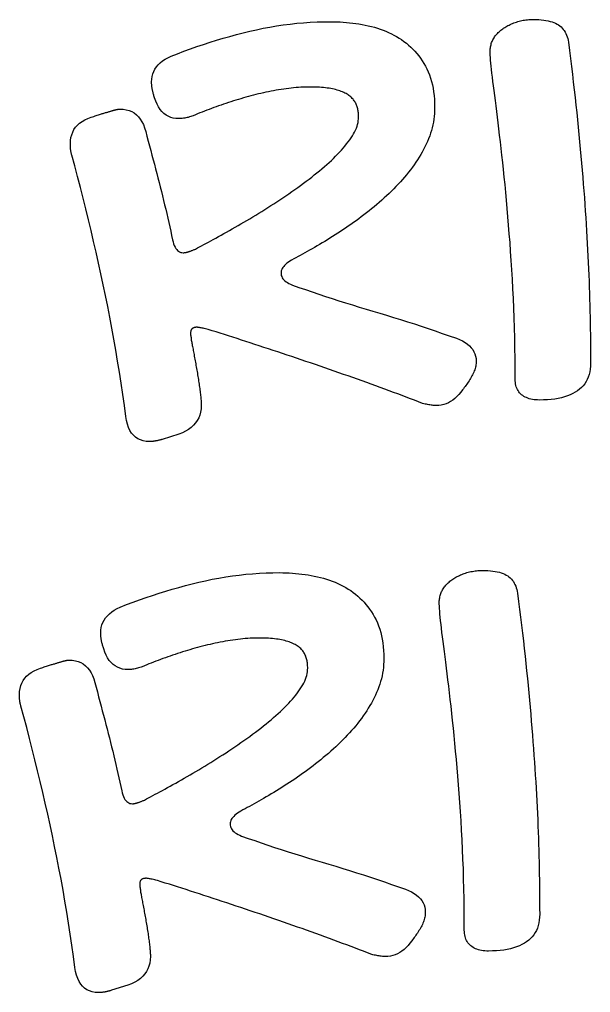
# Model space of a CAD drawing. Header units: millimetres. Extents: x 0 to 54.3, y 0.2 to 27.6.
# Drawn here: x 9.239 to 12.005, y 22.714 to 27.431 of the extents above; entities that cross this region are included whole.
import ezdxf

# ---------------------------------------------------------------- set-up
doc = ezdxf.new("R2010")
doc.units = ezdxf.units.MM

msp = doc.modelspace()

# ---------------------------------------------------------------- linework, layer by layer
for points in [[(10.0799, 26.9643), (10.074, 26.962), (10.0681, 26.96), (10.0622, 26.9581), (10.0564, 26.9564), (10.0505, 26.9549), (10.0447, 26.9536), (10.039, 26.9525), (10.0332, 26.9517), (10.0275, 26.951), (10.0218, 26.9505), (10.0161, 26.9502), (10.0105, 26.9501), (9.9966, 26.9508), (9.9835, 26.9529), (9.9711, 26.9564), (9.9594, 26.9613), (9.9485, 26.9677), (9.9384, 26.9754), (9.9289, 26.9846), (9.9203, 26.9952), (9.9123, 27.0072), (9.9051, 27.0205), (9.8987, 27.0353), (9.893, 27.0516), (9.8915, 27.0559), (9.8902, 27.0602), (9.8889, 27.0644), (9.8877, 27.0684), (9.8866, 27.0723), (9.8856, 27.076), (9.8847, 27.0797), (9.8839, 27.0832), (9.8831, 27.0866), (9.8824, 27.0899), (9.8819, 27.093), (9.8814, 27.0961), (9.881, 27.099), (9.8806, 27.1019), (9.8802, 27.1048), (9.8799, 27.1075), (9.8796, 27.1103), (9.8794, 27.113), (9.8792, 27.1156), (9.879, 27.1182), (9.8789, 27.1208), (9.8788, 27.1233), (9.8787, 27.1257), (9.8787, 27.1281), (9.8794, 27.1418), (9.8813, 27.1548), (9.8846, 27.1673), (9.8892, 27.1792), (9.8951, 27.1904), (9.9023, 27.2011), (9.9108, 27.2112), (9.9207, 27.2207), (9.9318, 27.2296), (9.9442, 27.2379), (9.958, 27.2456), (9.9731, 27.2528), (10.0043, 27.265), (10.0356, 27.2769), (10.067, 27.2884), (10.0985, 27.2994), (10.1301, 27.3101), (10.1618, 27.3204), (10.1936, 27.3303), (10.2255, 27.3398), (10.2575, 27.3489), (10.2896, 27.3576), (10.3218, 27.3659), (10.3541, 27.3738), (10.3865, 27.3812), (10.4189, 27.388), (10.4514, 27.3941), (10.4839, 27.3996), (10.5165, 27.4044), (10.5491, 27.4086), (10.5817, 27.4121), (10.6145, 27.415), (10.6472, 27.4172), (10.68, 27.4188), (10.7129, 27.4198), (10.7458, 27.4201), (10.7612, 27.42), (10.7766, 27.4196), (10.7919, 27.4189), (10.8072, 27.4179), (10.8225, 27.4167), (10.8377, 27.4152), (10.8529, 27.4135), (10.8681, 27.4114), (10.8832, 27.4091), (10.8983, 27.4065), (10.9133, 27.4037), (10.9283, 27.4005), (10.9432, 27.3971), (10.9578, 27.3932), (10.9721, 27.389), (10.9862, 27.3843), (11, 27.3793), (11.0136, 27.3738), (11.0269, 27.368), (11.0399, 27.3618), (11.0527, 27.3551), (11.0652, 27.3481), (11.0775, 27.3407), (11.0895, 27.3329), (11.1011, 27.3246), (11.1125, 27.316), (11.1234, 27.3068), (11.134, 27.2973), (11.1442, 27.2873), (11.154, 27.2768), (11.1635, 27.2659), (11.1725, 27.2545), (11.1813, 27.2427), (11.1896, 27.2305), (11.1976, 27.2178), (11.2052, 27.2047), (11.2123, 27.191), (11.2188, 27.1768), (11.2247, 27.1621), (11.2299, 27.1467), (11.2346, 27.1308), (11.2386, 27.1143), (11.242, 27.0973), (11.2448, 27.0797), (11.2469, 27.0615), (11.2485, 27.0427), (11.2494, 27.0234), (11.2497, 27.0035), (11.2495, 26.9893), (11.2487, 26.9752), (11.2475, 26.9612), (11.2458, 26.9473), (11.2437, 26.9335), (11.241, 26.9198), (11.2379, 26.9062), (11.2343, 26.8927), (11.2302, 26.8793), (11.2256, 26.866), (11.2205, 26.8528), (11.215, 26.8397), (11.209, 26.8267), (11.2028, 26.8138), (11.1962, 26.801), (11.1894, 26.7882), (11.1822, 26.7756), (11.1747, 26.7631), (11.1669, 26.7507), (11.1588, 26.7384), (11.1504, 26.7262), (11.1417, 26.7141), (11.1326, 26.702), (11.1233, 26.6901), (11.1137, 26.6783), (11.1039, 26.6666), (11.0938, 26.6549), (11.0835, 26.6434), (11.073, 26.632), (11.0623, 26.6207), (11.0514, 26.6094), (11.0402, 26.5983), (11.0288, 26.5873), (11.0172, 26.5764), (11.0054, 26.5655), (10.9933, 26.5548), (10.9811, 26.5442), (10.9689, 26.5337), (10.9566, 26.5234), (10.9442, 26.5133), (10.9319, 26.5032), (10.9194, 26.4934), (10.9069, 26.4836), (10.8944, 26.4741), (10.8818, 26.4647), (10.8692, 26.4554), (10.8565, 26.4463), (10.8437, 26.4373), (10.831, 26.4284), (10.8183, 26.4197), (10.8056, 26.4112), (10.7929, 26.4028), (10.7803, 26.3945), (10.7676, 26.3863), (10.755, 26.3783), (10.7425, 26.3704), (10.7299, 26.3627), (10.7174, 26.3551), (10.7049, 26.3476), (10.6924, 26.3402), (10.68, 26.3331), (10.6679, 26.326), (10.6559, 26.3192), (10.6441, 26.3124), (10.6326, 26.3059), (10.6212, 26.2995), (10.61, 26.2933), (10.599, 26.2872), (10.5882, 26.2813), (10.5777, 26.2756), (10.5673, 26.27), (10.5571, 26.2646), (10.5488, 26.2595), (10.5413, 26.2544), (10.5345, 26.2493), (10.5284, 26.2442), (10.523, 26.239), (10.5184, 26.2339), (10.5144, 26.2287), (10.5112, 26.2234), (10.5087, 26.2182), (10.5069, 26.2129), (10.5058, 26.2076), (10.5055, 26.2023), (10.5058, 26.1961), (10.507, 26.1902), (10.5089, 26.1846), (10.5116, 26.1791), (10.515, 26.1739), (10.5192, 26.1689), (10.5242, 26.1641), (10.53, 26.1595), (10.5365, 26.1552), (10.5438, 26.1511), (10.5518, 26.1472), (10.5606, 26.1435), (10.5925, 26.1323), (10.6244, 26.1212), (10.6565, 26.1102), (10.6886, 26.0994), (10.721, 26.0887), (10.7534, 26.0781), (10.7859, 26.0676), (10.8186, 26.0572), (10.8514, 26.047), (10.8844, 26.0369), (10.9174, 26.0269), (10.9506, 26.0171), (10.9839, 26.0072), (11.0172, 25.9971), (11.0506, 25.9868), (11.0841, 25.9763), (11.1177, 25.9656), (11.1513, 25.9548), (11.185, 25.9437), (11.2188, 25.9324), (11.2527, 25.9209), (11.2867, 25.9093), (11.3207, 25.8974), (11.3548, 25.8853), (11.3701, 25.8791), (11.3841, 25.8724), (11.3968, 25.8651), (11.4082, 25.8572), (11.4182, 25.8488), (11.4269, 25.8399), (11.4342, 25.8304), (11.4402, 25.8204), (11.4449, 25.8099), (11.4482, 25.7988), (11.4502, 25.7871), (11.4509, 25.7749), (11.4508, 25.769), (11.4503, 25.763), (11.4496, 25.7571), (11.4486, 25.7511), (11.4473, 25.7451), (11.4458, 25.7391), (11.4439, 25.7331), (11.4418, 25.7271), (11.4394, 25.721), (11.4367, 25.715), (11.4337, 25.7089), (11.4304, 25.7028), (11.427, 25.6968), (11.4235, 25.6908), (11.4199, 25.685), (11.4163, 25.6792), (11.4126, 25.6735), (11.4088, 25.6679), (11.405, 25.6624), (11.4011, 25.6569), (11.3972, 25.6516), (11.3932, 25.6463), (11.3891, 25.6411), (11.385, 25.6361), (11.3762, 25.6238), (11.3671, 25.6127), (11.3576, 25.6026), (11.3478, 25.5935), (11.3377, 25.5855), (11.3272, 25.5786), (11.3163, 25.5728), (11.3051, 25.568), (11.2935, 25.5643), (11.2817, 25.5616), (11.2694, 25.56), (11.2568, 25.5595), (11.2523, 25.5596), (11.2476, 25.5598), (11.2427, 25.5602), (11.2376, 25.5607), (11.2324, 25.5613), (11.227, 25.5622), (11.2214, 25.5631), (11.2157, 25.5642), (11.2098, 25.5655), (11.2037, 25.5669), (11.1974, 25.5685), (11.1909, 25.5702), (11.1715, 25.5776), (11.1519, 25.5851), (11.132, 25.5927), (11.1119, 25.6002), (11.0916, 25.6079), (11.071, 25.6156), (11.0502, 25.6233), (11.0291, 25.6311), (11.0078, 25.6389), (10.9863, 25.6468), (10.9646, 25.6548), (10.9426, 25.6628), (10.9204, 25.6708), (10.8982, 25.6788), (10.8759, 25.6867), (10.8535, 25.6947), (10.8311, 25.7027), (10.8086, 25.7106), (10.786, 25.7185), (10.7633, 25.7265), (10.7406, 25.7344), (10.7178, 25.7423), (10.6949, 25.7501), (10.6719, 25.758), (10.649, 25.7659), (10.6261, 25.7736), (10.6032, 25.7814), (10.5804, 25.7891), (10.5577, 25.7967), (10.5351, 25.8043), (10.5125, 25.8119), (10.4899, 25.8193), (10.4674, 25.8268), (10.445, 25.8342), (10.4227, 25.8415), (10.4004, 25.8488), (10.3783, 25.856), (10.3564, 25.8631), (10.3349, 25.8701), (10.3136, 25.877), (10.2925, 25.8838), (10.2718, 25.8904), (10.2513, 25.897), (10.2311, 25.9034), (10.2111, 25.9097), (10.1914, 25.916), (10.172, 25.9221), (10.1529, 25.9281), (10.1463, 25.9298), (10.14, 25.9313), (10.1341, 25.9327), (10.1286, 25.934), (10.1234, 25.9351), (10.1186, 25.9361), (10.1142, 25.9369), (10.1102, 25.9376), (10.1065, 25.9381), (10.1032, 25.9384), (10.1003, 25.9387), (10.0977, 25.9387), (10.0954, 25.9387), (10.0931, 25.9386), (10.091, 25.9383), (10.0889, 25.938), (10.0869, 25.9377), (10.085, 25.9372), (10.0832, 25.9366), (10.0815, 25.936), (10.0799, 25.9352), (10.0783, 25.9344), (10.0768, 25.9335), (10.0755, 25.9325), (10.0742, 25.9314), (10.073, 25.9301), (10.072, 25.9286), (10.071, 25.9269), (10.0702, 25.925), (10.0694, 25.9229), (10.0688, 25.9207), (10.0683, 25.9183), (10.0679, 25.9156), (10.0677, 25.9128), (10.0675, 25.9099), (10.0674, 25.9067), (10.0675, 25.9058), (10.0675, 25.9048), (10.0676, 25.9039), (10.0676, 25.9028), (10.0678, 25.9018), (10.0679, 25.9007), (10.0681, 25.8995), (10.0682, 25.8984), (10.0684, 25.8972), (10.0687, 25.8959), (10.0689, 25.8947), (10.0692, 25.8933), (10.0695, 25.892), (10.0698, 25.8906), (10.07, 25.8893), (10.0702, 25.8879), (10.0704, 25.8865), (10.0706, 25.8851), (10.0707, 25.8837), (10.0708, 25.8823), (10.0709, 25.8808), (10.071, 25.8794), (10.071, 25.8779), (10.071, 25.8764), (10.0719, 25.8719), (10.0729, 25.867), (10.0738, 25.862), (10.0749, 25.8567), (10.0759, 25.8512), (10.077, 25.8455), (10.0781, 25.8395), (10.0793, 25.8333), (10.0805, 25.8268), (10.0818, 25.8202), (10.083, 25.8132), (10.0844, 25.8061), (10.0857, 25.7988), (10.087, 25.7915), (10.0884, 25.7841), (10.0897, 25.7767), (10.091, 25.7693), (10.0924, 25.7618), (10.0937, 25.7543), (10.095, 25.7467), (10.0964, 25.7392), (10.0977, 25.7315), (10.099, 25.7239), (10.1004, 25.7162), (10.1017, 25.7085), (10.103, 25.7009), (10.1042, 25.6933), (10.1054, 25.6858), (10.1066, 25.6784), (10.1077, 25.671), (10.1088, 25.6637), (10.1099, 25.6564), (10.1109, 25.6492), (10.1119, 25.6421), (10.1128, 25.635), (10.1137, 25.628), (10.1146, 25.6212), (10.1154, 25.6145), (10.1161, 25.6081), (10.1167, 25.6018), (10.1173, 25.5958), (10.1177, 25.59), (10.1182, 25.5844), (10.1185, 25.579), (10.1187, 25.5738), (10.1189, 25.5688), (10.119, 25.564), (10.1191, 25.5595), (10.1183, 25.5433), (10.1161, 25.5279), (10.1123, 25.5134), (10.107, 25.4997), (10.1002, 25.4869), (10.0919, 25.4749), (10.0821, 25.4638), (10.0708, 25.4534), (10.058, 25.444), (10.0437, 25.4353), (10.0278, 25.4276), (10.0105, 25.4206), (9.9303, 25.3957), (9.9274, 25.3948), (9.9245, 25.394), (9.9217, 25.3932), (9.9189, 25.3924), (9.9161, 25.3917), (9.9134, 25.391), (9.9108, 25.3904), (9.9082, 25.3897), (9.9056, 25.3892), (9.9031, 25.3886), (9.9007, 25.3881), (9.8983, 25.3877), (9.8959, 25.3872), (9.8935, 25.3869), (9.8911, 25.3865), (9.8886, 25.3862), (9.8861, 25.3859), (9.8836, 25.3857), (9.8811, 25.3855), (9.8785, 25.3853), (9.8759, 25.3852), (9.8733, 25.3851), (9.8707, 25.385), (9.868, 25.385), (9.8523, 25.3858), (9.8377, 25.3884), (9.8242, 25.3926), (9.8118, 25.3985), (9.8006, 25.406), (9.7906, 25.4153), (9.7816, 25.4262), (9.7739, 25.4388), (9.7672, 25.4531), (9.7617, 25.4691), (9.7573, 25.4867), (9.7541, 25.5061), (9.7468, 25.56), (9.7392, 25.6138), (9.7312, 25.6675), (9.7229, 25.7211), (9.7143, 25.7746), (9.7053, 25.8279), (9.696, 25.8811), (9.6864, 25.9342), (9.6765, 25.9871), (9.6662, 26.04), (9.6555, 26.0927), (9.6446, 26.1453), (9.6333, 26.1978), (9.6218, 26.2503), (9.61, 26.3027), (9.598, 26.3552), (9.5857, 26.4076), (9.5731, 26.46), (9.5603, 26.5123), (9.5472, 26.5647), (9.5339, 26.617), (9.5203, 26.6693), (9.5065, 26.7216), (9.4923, 26.7738), (9.4915, 26.7767), (9.4907, 26.7796), (9.4899, 26.7824), (9.4893, 26.7852), (9.4887, 26.7879), (9.4881, 26.7905), (9.4876, 26.7931), (9.4872, 26.7956), (9.4868, 26.798), (9.4865, 26.8004), (9.4863, 26.8027), (9.4861, 26.805), (9.486, 26.8072), (9.4858, 26.8093), (9.4857, 26.8115), (9.4856, 26.8136), (9.4855, 26.8156), (9.4854, 26.8176), (9.4854, 26.8196), (9.4853, 26.8216), (9.4853, 26.8235), (9.4852, 26.8254), (9.4852, 26.8272), (9.4852, 26.829), (9.4859, 26.8443), (9.488, 26.8588), (9.4916, 26.8724), (9.4965, 26.8852), (9.5028, 26.8971), (9.5106, 26.9082), (9.5198, 26.9185), (9.5303, 26.9279), (9.5423, 26.9365), (9.5557, 26.9442), (9.5705, 26.9511), (9.5867, 26.9572), (9.5928, 26.9592), (9.5988, 26.9612), (9.6046, 26.9631), (9.6101, 26.9649), (9.6155, 26.9667), (9.6208, 26.9683), (9.6258, 26.9699), (9.6306, 26.9714), (9.6353, 26.9729), (9.6398, 26.9743), (9.644, 26.9756), (9.6481, 26.9768), (9.6521, 26.9779), (9.6559, 26.9791), (9.6596, 26.9802), (9.6632, 26.9812), (9.6666, 26.9822), (9.6699, 26.9832), (9.6731, 26.9842), (9.6762, 26.9851), (9.6792, 26.986), (9.682, 26.9868), (9.6847, 26.9876), (9.6873, 26.9884), (9.6898, 26.9891), (9.6922, 26.9898), (9.6944, 26.9904), (9.6966, 26.991), (9.6987, 26.9916), (9.7007, 26.9921), (9.7025, 26.9926), (9.7043, 26.9931), (9.706, 26.9935), (9.7076, 26.9939), (9.7091, 26.9943), (9.7105, 26.9946), (9.7118, 26.9949), (9.7131, 26.9951), (9.7144, 26.9954), (9.7157, 26.9956), (9.717, 26.9958), (9.7182, 26.9959), (9.7195, 26.9961), (9.7207, 26.9962), (9.722, 26.9963), (9.7232, 26.9963), (9.7244, 26.9964), (9.7256, 26.9964), (9.7411, 26.9956), (9.7558, 26.9933), (9.7694, 26.9896), (9.7822, 26.9843), (9.794, 26.9775), (9.8048, 26.9692), (9.8147, 26.9594), (9.8237, 26.9481), (9.8317, 26.9353), (9.8388, 26.9209), (9.845, 26.9051), (9.8502, 26.8878), (9.8564, 26.8647), (9.8626, 26.8417), (9.8686, 26.8189), (9.8747, 26.7962), (9.8806, 26.7736), (9.8865, 26.7511), (9.8923, 26.7288), (9.8981, 26.7065), (9.9038, 26.6844), (9.9094, 26.6625), (9.915, 26.6406), (9.9206, 26.6189), (9.926, 26.5973), (9.9314, 26.5757), (9.9366, 26.5541), (9.9418, 26.5326), (9.9469, 26.5112), (9.9519, 26.4898), (9.9569, 26.4685), (9.9617, 26.4472), (9.9665, 26.4259), (9.9711, 26.4047), (9.9757, 26.3836), (9.9802, 26.3625), (9.9827, 26.3525), (9.9856, 26.3435), (9.9888, 26.3352), (9.9923, 26.3279), (9.9961, 26.3214), (10.0002, 26.3158), (10.0047, 26.311), (10.0095, 26.3071), (10.0146, 26.3041), (10.02, 26.3019), (10.0258, 26.3006), (10.0318, 26.3002), (10.0336, 26.3002), (10.0355, 26.3003), (10.0374, 26.3005), (10.0394, 26.3007), (10.0414, 26.301), (10.0434, 26.3013), (10.0455, 26.3017), (10.0477, 26.3022), (10.0499, 26.3027), (10.0521, 26.3033), (10.0544, 26.3039), (10.0568, 26.3046), (10.0592, 26.3054), (10.0617, 26.3062), (10.0642, 26.3071), (10.0669, 26.3081), (10.0696, 26.3091), (10.0723, 26.3102), (10.0752, 26.3113), (10.0781, 26.3125), (10.0811, 26.3138), (10.0842, 26.3151), (10.0874, 26.3165), (10.0906, 26.318), (10.1003, 26.3231), (10.1103, 26.3285), (10.1206, 26.334), (10.1312, 26.3397), (10.1422, 26.3457), (10.1536, 26.3518), (10.1652, 26.3581), (10.1772, 26.3647), (10.1896, 26.3714), (10.2022, 26.3783), (10.2152, 26.3854), (10.2286, 26.3928), (10.2421, 26.4003), (10.2558, 26.4079), (10.2695, 26.4156), (10.2834, 26.4235), (10.2973, 26.4316), (10.3114, 26.4397), (10.3255, 26.448), (10.3398, 26.4565), (10.3541, 26.465), (10.3685, 26.4738), (10.3831, 26.4826), (10.3977, 26.4916), (10.4124, 26.5007), (10.4271, 26.5099), (10.4417, 26.5191), (10.4563, 26.5285), (10.4709, 26.5379), (10.4854, 26.5475), (10.4999, 26.5571), (10.5145, 26.5668), (10.5289, 26.5766), (10.5434, 26.5864), (10.5578, 26.5964), (10.5722, 26.6064), (10.5865, 26.6165), (10.6005, 26.6266), (10.6143, 26.6367), (10.6278, 26.6468), (10.6411, 26.6569), (10.6541, 26.667), (10.6669, 26.6771), (10.6794, 26.6871), (10.6917, 26.6972), (10.7038, 26.7073), (10.7156, 26.7174), (10.7271, 26.7275), (10.7384, 26.7376), (10.7493, 26.7476), (10.7598, 26.7577), (10.77, 26.7677), (10.7798, 26.7776), (10.7892, 26.7876), (10.7983, 26.7975), (10.807, 26.8074), (10.8154, 26.8173), (10.8234, 26.8272), (10.8311, 26.837), (10.8384, 26.8468), (10.8452, 26.8565), (10.8515, 26.8662), (10.8571, 26.8757), (10.8621, 26.8852), (10.8666, 26.8945), (10.8705, 26.9038), (10.8737, 26.9129), (10.8764, 26.922), (10.8785, 26.9309), (10.88, 26.9398), (10.8808, 26.9485), (10.8811, 26.9572), (10.8811, 26.9625), (10.8809, 26.9677), (10.8805, 26.9729), (10.8801, 26.978), (10.8794, 26.983), (10.8787, 26.9879), (10.8778, 26.9928), (10.8768, 26.9976), (10.8756, 27.0023), (10.8743, 27.0069), (10.8729, 27.0115), (10.8713, 27.0159), (10.8696, 27.0204), (10.8676, 27.0247), (10.8654, 27.0289), (10.8629, 27.033), (10.8602, 27.037), (10.8573, 27.0409), (10.8542, 27.0447), (10.8508, 27.0484), (10.8471, 27.052), (10.8433, 27.0555), (10.8392, 27.0589), (10.8348, 27.0622), (10.8303, 27.0654), (10.8254, 27.0685), (10.8203, 27.0715), (10.815, 27.0743), (10.8093, 27.077), (10.8035, 27.0796), (10.7973, 27.0821), (10.7909, 27.0844), (10.7843, 27.0866), (10.7773, 27.0887), (10.7702, 27.0907), (10.7627, 27.0925), (10.755, 27.0942), (10.7469, 27.0958), (10.7385, 27.0972), (10.7298, 27.0984), (10.7207, 27.0996), (10.7113, 27.1005), (10.7016, 27.1013), (10.6915, 27.102), (10.6811, 27.1025), (10.6704, 27.1029), (10.6593, 27.1031), (10.6479, 27.1032), (10.6366, 27.1031), (10.6252, 27.1029), (10.6137, 27.1025), (10.6021, 27.1019), (10.5904, 27.1012), (10.5787, 27.1003), (10.5668, 27.0993), (10.5549, 27.0981), (10.5429, 27.0967), (10.5308, 27.0952), (10.5186, 27.0935), (10.5063, 27.0916), (10.494, 27.0896), (10.4817, 27.0875), (10.4695, 27.0853), (10.4572, 27.083), (10.4449, 27.0806), (10.4327, 27.078), (10.4204, 27.0754), (10.4082, 27.0726), (10.396, 27.0698), (10.3838, 27.0668), (10.3716, 27.0637), (10.3594, 27.0605), (10.3473, 27.0572), (10.3352, 27.0538), (10.3231, 27.0503), (10.311, 27.0468), (10.2989, 27.0432), (10.2869, 27.0395), (10.2749, 27.0358), (10.2629, 27.032), (10.2509, 27.0281), (10.239, 27.0241), (10.2271, 27.0201), (10.2152, 27.0159), (10.2034, 27.0118), (10.1917, 27.0076), (10.1801, 27.0034), (10.1685, 26.9991), (10.1571, 26.9949), (10.1458, 26.9906), (10.1346, 26.9863), (10.1234, 26.9819), (10.1124, 26.9776), (10.1015, 26.9732), (10.0906, 26.9688), (10.0799, 26.9643)], [(11.5186, 27.2777), (11.5187, 27.283), (11.519, 27.2882), (11.5196, 27.2934), (11.5203, 27.2986), (11.5213, 27.3036), (11.5226, 27.3086), (11.524, 27.3136), (11.5257, 27.3184), (11.5276, 27.3233), (11.5297, 27.328), (11.532, 27.3327), (11.5346, 27.3373), (11.5373, 27.3419), (11.5403, 27.3463), (11.5434, 27.3507), (11.5467, 27.3549), (11.5501, 27.3591), (11.5537, 27.3631), (11.5575, 27.3671), (11.5615, 27.371), (11.5656, 27.3747), (11.5699, 27.3784), (11.5744, 27.3819), (11.5791, 27.3854), (11.5839, 27.3888), (11.5889, 27.392), (11.594, 27.3951), (11.5992, 27.3982), (11.6045, 27.4011), (11.61, 27.4039), (11.6157, 27.4066), (11.6214, 27.4091), (11.6273, 27.4116), (11.6334, 27.414), (11.6396, 27.4162), (11.6459, 27.4183), (11.6523, 27.4203), (11.6588, 27.4222), (11.6653, 27.4238), (11.6719, 27.4253), (11.6785, 27.4266), (11.6853, 27.4277), (11.692, 27.4286), (11.6989, 27.4294), (11.7058, 27.43), (11.7128, 27.4305), (11.7198, 27.4307), (11.7269, 27.4308), (11.7405, 27.4306), (11.7535, 27.4301), (11.7659, 27.4291), (11.7777, 27.4278), (11.7889, 27.4262), (11.7994, 27.4241), (11.8094, 27.4217), (11.8187, 27.4189), (11.8274, 27.4158), (11.8354, 27.4123), (11.8429, 27.4084), (11.8497, 27.4041), (11.8561, 27.3994), (11.862, 27.3944), (11.8674, 27.3889), (11.8725, 27.3829), (11.8771, 27.3766), (11.8813, 27.3698), (11.8851, 27.3626), (11.8885, 27.355), (11.8915, 27.347), (11.894, 27.3386), (11.8961, 27.3297), (11.8978, 27.3204), (11.9028, 27.2811), (11.9076, 27.2422), (11.9123, 27.2036), (11.9169, 27.1654), (11.9213, 27.1276), (11.9256, 27.0901), (11.9298, 27.0529), (11.9338, 27.0161), (11.9377, 26.9797), (11.9415, 26.9437), (11.9451, 26.908), (11.9486, 26.8726), (11.9519, 26.8376), (11.9552, 26.8028), (11.9583, 26.7683), (11.9613, 26.7341), (11.9642, 26.7002), (11.967, 26.6665), (11.9697, 26.6331), (11.9723, 26.6), (11.9748, 26.5671), (11.9771, 26.5346), (11.9794, 26.5023), (11.9815, 26.4702), (11.9835, 26.4384), (11.9855, 26.4069), (11.9873, 26.3755), (11.989, 26.3444), (11.9906, 26.3135), (11.9922, 26.2828), (11.9936, 26.2524), (11.9949, 26.2221), (11.9962, 26.1921), (11.9973, 26.1623), (11.9984, 26.1328), (11.9993, 26.1034), (12.0002, 26.0743), (12.0009, 26.0453), (12.0016, 26.0165), (12.0023, 25.9878), (12.0028, 25.9593), (12.0033, 25.9309), (12.0037, 25.9028), (12.004, 25.8747), (12.0043, 25.8469), (12.0045, 25.8192), (12.0046, 25.7916), (12.0046, 25.7642), (12.0042, 25.7497), (12.0029, 25.7358), (12.0007, 25.7225), (11.9976, 25.7098), (11.9937, 25.6978), (11.9888, 25.6864), (11.9831, 25.6755), (11.9765, 25.6653), (11.9691, 25.6557), (11.9607, 25.6468), (11.9515, 25.6384), (11.9414, 25.6307), (11.9305, 25.6236), (11.9188, 25.6171), (11.9062, 25.6112), (11.8929, 25.606), (11.8787, 25.6013), (11.8638, 25.5973), (11.848, 25.5939), (11.8314, 25.5911), (11.8141, 25.589), (11.7959, 25.5874), (11.7769, 25.5865), (11.7572, 25.5862), (11.7481, 25.5864), (11.7394, 25.5869), (11.7311, 25.5878), (11.723, 25.5891), (11.7153, 25.5907), (11.708, 25.5927), (11.7009, 25.595), (11.6942, 25.5977), (11.6879, 25.6007), (11.6819, 25.6041), (11.6762, 25.6079), (11.6708, 25.612), (11.6658, 25.6165), (11.6613, 25.6213), (11.6572, 25.6264), (11.6535, 25.6319), (11.6502, 25.6377), (11.6474, 25.6438), (11.645, 25.6503), (11.6431, 25.6571), (11.6416, 25.6643), (11.6405, 25.6717), (11.6399, 25.6795), (11.6396, 25.6877), (11.6395, 25.7385), (11.6391, 25.7887), (11.6385, 25.8384), (11.6376, 25.8876), (11.6364, 25.9362), (11.635, 25.9844), (11.6333, 26.0319), (11.6313, 26.079), (11.6291, 26.1255), (11.6267, 26.1715), (11.6239, 26.217), (11.6209, 26.2619), (11.6178, 26.3061), (11.6146, 26.3496), (11.6113, 26.3922), (11.608, 26.4339), (11.6046, 26.4749), (11.6011, 26.515), (11.5976, 26.5542), (11.594, 26.5927), (11.5904, 26.6303), (11.5867, 26.6671), (11.5829, 26.7031), (11.5791, 26.7382), (11.5753, 26.7724), (11.5715, 26.8057), (11.5678, 26.8381), (11.5642, 26.8695), (11.5606, 26.8999), (11.5571, 26.9294), (11.5536, 26.9579), (11.5502, 26.9855), (11.5469, 27.0121), (11.5436, 27.0378), (11.5404, 27.0625), (11.5373, 27.0863), (11.5343, 27.109), (11.5315, 27.1304), (11.5291, 27.1507), (11.5269, 27.1697), (11.5249, 27.1875), (11.5232, 27.204), (11.5218, 27.2194), (11.5206, 27.2335), (11.5197, 27.2464), (11.5191, 27.258), (11.5187, 27.2685), (11.5186, 27.2777)], [(9.8335, 24.2937), (9.8276, 24.2914), (9.8217, 24.2893), (9.8158, 24.2875), (9.81, 24.2858), (9.8042, 24.2843), (9.7984, 24.283), (9.7926, 24.2819), (9.7869, 24.281), (9.7811, 24.2803), (9.7754, 24.2798), (9.7698, 24.2795), (9.7641, 24.2794), (9.7502, 24.2801), (9.7371, 24.2823), (9.7247, 24.2858), (9.7131, 24.2907), (9.7022, 24.2971), (9.692, 24.3048), (9.6826, 24.314), (9.6739, 24.3245), (9.6659, 24.3365), (9.6588, 24.3499), (9.6523, 24.3647), (9.6466, 24.3809), (9.6451, 24.3853), (9.6438, 24.3896), (9.6425, 24.3937), (9.6413, 24.3977), (9.6402, 24.4016), (9.6392, 24.4054), (9.6383, 24.4091), (9.6375, 24.4126), (9.6367, 24.416), (9.6361, 24.4193), (9.6355, 24.4224), (9.635, 24.4254), (9.6346, 24.4284), (9.6342, 24.4313), (9.6338, 24.4341), (9.6335, 24.4369), (9.6333, 24.4397), (9.633, 24.4424), (9.6328, 24.445), (9.6326, 24.4476), (9.6325, 24.4501), (9.6324, 24.4526), (9.6324, 24.4551), (9.6323, 24.4575), (9.633, 24.4711), (9.635, 24.4842), (9.6382, 24.4967), (9.6428, 24.5085), (9.6487, 24.5198), (9.6559, 24.5305), (9.6645, 24.5406), (9.6743, 24.5501), (9.6854, 24.559), (9.6979, 24.5673), (9.7116, 24.575), (9.7267, 24.5821), (9.7579, 24.5944), (9.7892, 24.6063), (9.8206, 24.6177), (9.8521, 24.6288), (9.8837, 24.6395), (9.9154, 24.6498), (9.9472, 24.6597), (9.9791, 24.6692), (10.0111, 24.6783), (10.0432, 24.687), (10.0754, 24.6953), (10.1077, 24.7032), (10.1401, 24.7106), (10.1725, 24.7173), (10.205, 24.7235), (10.2375, 24.7289), (10.2701, 24.7337), (10.3027, 24.7379), (10.3354, 24.7415), (10.3681, 24.7444), (10.4009, 24.7466), (10.4337, 24.7482), (10.4665, 24.7492), (10.4995, 24.7495), (10.5149, 24.7494), (10.5302, 24.749), (10.5456, 24.7483), (10.5609, 24.7473), (10.5761, 24.7461), (10.5914, 24.7446), (10.6066, 24.7428), (10.6217, 24.7408), (10.6368, 24.7385), (10.6519, 24.7359), (10.6669, 24.733), (10.682, 24.7299), (10.6968, 24.7264), (10.7114, 24.7226), (10.7257, 24.7183), (10.7398, 24.7137), (10.7536, 24.7086), (10.7672, 24.7032), (10.7805, 24.6974), (10.7935, 24.6911), (10.8063, 24.6845), (10.8188, 24.6775), (10.8311, 24.6701), (10.8431, 24.6623), (10.8548, 24.654), (10.8661, 24.6453), (10.877, 24.6362), (10.8876, 24.6266), (10.8978, 24.6166), (10.9076, 24.6062), (10.9171, 24.5953), (10.9262, 24.5839), (10.9349, 24.5721), (10.9432, 24.5599), (10.9512, 24.5472), (10.9588, 24.5341), (10.9659, 24.5204), (10.9724, 24.5062), (10.9783, 24.4914), (10.9836, 24.4761), (10.9882, 24.4602), (10.9922, 24.4437), (10.9956, 24.4266), (10.9984, 24.409), (11.0006, 24.3908), (11.0021, 24.3721), (11.003, 24.3528), (11.0033, 24.3329), (11.0031, 24.3187), (11.0024, 24.3046), (11.0012, 24.2906), (10.9995, 24.2767), (10.9973, 24.2629), (10.9947, 24.2492), (10.9915, 24.2356), (10.9879, 24.2221), (10.9838, 24.2087), (10.9792, 24.1954), (10.9742, 24.1822), (10.9686, 24.169), (10.9627, 24.156), (10.9564, 24.1431), (10.9499, 24.1303), (10.943, 24.1176), (10.9358, 24.105), (10.9283, 24.0925), (10.9205, 24.0801), (10.9124, 24.0678), (10.904, 24.0555), (10.8953, 24.0434), (10.8863, 24.0314), (10.8769, 24.0195), (10.8673, 24.0077), (10.8575, 23.9959), (10.8474, 23.9843), (10.8372, 23.9728), (10.8267, 23.9614), (10.8159, 23.95), (10.805, 23.9388), (10.7938, 23.9277), (10.7824, 23.9167), (10.7708, 23.9057), (10.759, 23.8949), (10.7469, 23.8842), (10.7348, 23.8736), (10.7225, 23.8631), (10.7102, 23.8528), (10.6979, 23.8426), (10.6855, 23.8326), (10.6731, 23.8227), (10.6606, 23.813), (10.648, 23.8035), (10.6354, 23.794), (10.6228, 23.7848), (10.6101, 23.7756), (10.5974, 23.7667), (10.5846, 23.7578), (10.5719, 23.7491), (10.5592, 23.7406), (10.5465, 23.7321), (10.5339, 23.7238), (10.5213, 23.7157), (10.5087, 23.7077), (10.4961, 23.6998), (10.4835, 23.692), (10.471, 23.6844), (10.4585, 23.677), (10.446, 23.6696), (10.4337, 23.6624), (10.4215, 23.6554), (10.4095, 23.6485), (10.3978, 23.6418), (10.3862, 23.6353), (10.3748, 23.6289), (10.3636, 23.6227), (10.3527, 23.6166), (10.3419, 23.6107), (10.3313, 23.6049), (10.3209, 23.5994), (10.3107, 23.5939), (10.3025, 23.5889), (10.2949, 23.5838), (10.2881, 23.5787), (10.282, 23.5736), (10.2767, 23.5684), (10.272, 23.5632), (10.268, 23.558), (10.2648, 23.5528), (10.2623, 23.5475), (10.2605, 23.5423), (10.2594, 23.537), (10.2591, 23.5316), (10.2595, 23.5255), (10.2606, 23.5196), (10.2625, 23.5139), (10.2652, 23.5085), (10.2687, 23.5032), (10.2729, 23.4982), (10.2779, 23.4935), (10.2836, 23.4889), (10.2901, 23.4846), (10.2974, 23.4804), (10.3055, 23.4765), (10.3143, 23.4729), (10.3461, 23.4617), (10.378, 23.4506), (10.4101, 23.4396), (10.4423, 23.4288), (10.4746, 23.418), (10.507, 23.4074), (10.5396, 23.397), (10.5723, 23.3866), (10.6051, 23.3764), (10.638, 23.3663), (10.671, 23.3563), (10.7042, 23.3465), (10.7375, 23.3366), (10.7708, 23.3265), (10.8043, 23.3162), (10.8377, 23.3057), (10.8713, 23.295), (10.905, 23.2841), (10.9387, 23.2731), (10.9725, 23.2618), (11.0063, 23.2503), (11.0403, 23.2386), (11.0743, 23.2268), (11.1084, 23.2147), (11.1237, 23.2085), (11.1378, 23.2017), (11.1505, 23.1944), (11.1618, 23.1866), (11.1718, 23.1782), (11.1805, 23.1693), (11.1878, 23.1598), (11.1939, 23.1498), (11.1985, 23.1392), (11.2019, 23.1281), (11.2039, 23.1165), (11.2045, 23.1043), (11.2044, 23.0984), (11.204, 23.0924), (11.2033, 23.0864), (11.2023, 23.0805), (11.201, 23.0745), (11.1994, 23.0685), (11.1976, 23.0625), (11.1954, 23.0564), (11.193, 23.0504), (11.1903, 23.0443), (11.1873, 23.0383), (11.1841, 23.0322), (11.1806, 23.0262), (11.1771, 23.0202), (11.1735, 23.0143), (11.1699, 23.0086), (11.1662, 23.0029), (11.1625, 22.9972), (11.1587, 22.9917), (11.1548, 22.9863), (11.1508, 22.9809), (11.1468, 22.9757), (11.1428, 22.9705), (11.1387, 22.9654), (11.1299, 22.9532), (11.1208, 22.942), (11.1113, 22.9319), (11.1015, 22.9229), (11.0913, 22.9149), (11.0808, 22.908), (11.0699, 22.9022), (11.0587, 22.8974), (11.0472, 22.8936), (11.0353, 22.891), (11.023, 22.8894), (11.0105, 22.8889), (11.0059, 22.8889), (11.0012, 22.8892), (10.9963, 22.8895), (10.9913, 22.89), (10.986, 22.8907), (10.9806, 22.8915), (10.9751, 22.8925), (10.9693, 22.8936), (10.9634, 22.8949), (10.9573, 22.8963), (10.951, 22.8978), (10.9446, 22.8995), (10.9252, 22.907), (10.9055, 22.9145), (10.8857, 22.922), (10.8655, 22.9296), (10.8452, 22.9373), (10.8246, 22.9449), (10.8038, 22.9527), (10.7828, 22.9605), (10.7615, 22.9683), (10.7399, 22.9762), (10.7182, 22.9841), (10.6962, 22.9921), (10.6741, 23.0001), (10.6518, 23.0081), (10.6295, 23.0161), (10.6072, 23.0241), (10.5847, 23.032), (10.5622, 23.04), (10.5396, 23.0479), (10.517, 23.0558), (10.4942, 23.0637), (10.4714, 23.0716), (10.4485, 23.0795), (10.4256, 23.0874), (10.4026, 23.0952), (10.3797, 23.103), (10.3568, 23.1108), (10.3341, 23.1184), (10.3113, 23.1261), (10.2887, 23.1337), (10.2661, 23.1412), (10.2436, 23.1487), (10.2211, 23.1562), (10.1987, 23.1636), (10.1763, 23.1709), (10.154, 23.1782), (10.1319, 23.1854), (10.1101, 23.1925), (10.0885, 23.1995), (10.0672, 23.2064), (10.0461, 23.2132), (10.0254, 23.2198), (10.0049, 23.2264), (9.9847, 23.2328), (9.9647, 23.2391), (9.9451, 23.2453), (9.9257, 23.2514), (9.9065, 23.2574), (9.8999, 23.2591), (9.8936, 23.2607), (9.8877, 23.2621), (9.8822, 23.2634), (9.8771, 23.2645), (9.8723, 23.2654), (9.8679, 23.2663), (9.8638, 23.2669), (9.8601, 23.2674), (9.8568, 23.2678), (9.8539, 23.268), (9.8513, 23.2681), (9.849, 23.2681), (9.8468, 23.2679), (9.8446, 23.2677), (9.8425, 23.2674), (9.8406, 23.267), (9.8387, 23.2666), (9.8368, 23.266), (9.8351, 23.2653), (9.8335, 23.2646), (9.8319, 23.2638), (9.8305, 23.2629), (9.8291, 23.2619), (9.8278, 23.2607), (9.8266, 23.2594), (9.8256, 23.2579), (9.8246, 23.2562), (9.8238, 23.2544), (9.8231, 23.2523), (9.8225, 23.2501), (9.822, 23.2476), (9.8216, 23.245), (9.8213, 23.2422), (9.8211, 23.2392), (9.8211, 23.2361), (9.8211, 23.2352), (9.8211, 23.2342), (9.8212, 23.2332), (9.8213, 23.2322), (9.8214, 23.2311), (9.8215, 23.2301), (9.8217, 23.2289), (9.8219, 23.2278), (9.8221, 23.2265), (9.8223, 23.2253), (9.8226, 23.224), (9.8229, 23.2227), (9.8231, 23.2214), (9.8234, 23.22), (9.8236, 23.2186), (9.8238, 23.2173), (9.824, 23.2159), (9.8242, 23.2145), (9.8243, 23.2131), (9.8244, 23.2116), (9.8245, 23.2102), (9.8246, 23.2087), (9.8246, 23.2073), (9.8246, 23.2058), (9.8255, 23.2012), (9.8265, 23.1964), (9.8275, 23.1914), (9.8285, 23.1861), (9.8296, 23.1806), (9.8306, 23.1749), (9.8318, 23.1689), (9.8329, 23.1627), (9.8342, 23.1562), (9.8354, 23.1495), (9.8367, 23.1426), (9.838, 23.1355), (9.8393, 23.1282), (9.8407, 23.1208), (9.842, 23.1135), (9.8433, 23.1061), (9.8447, 23.0986), (9.846, 23.0912), (9.8473, 23.0837), (9.8487, 23.0761), (9.85, 23.0685), (9.8513, 23.0609), (9.8527, 23.0532), (9.854, 23.0455), (9.8553, 23.0379), (9.8566, 23.0302), (9.8579, 23.0227), (9.8591, 23.0152), (9.8602, 23.0077), (9.8614, 23.0004), (9.8625, 22.9931), (9.8635, 22.9858), (9.8645, 22.9786), (9.8655, 22.9715), (9.8665, 22.9644), (9.8674, 22.9574), (9.8682, 22.9505), (9.869, 22.9439), (9.8697, 22.9374), (9.8703, 22.9312), (9.8709, 22.9252), (9.8714, 22.9194), (9.8718, 22.9137), (9.8721, 22.9083), (9.8724, 22.9032), (9.8726, 22.8982), (9.8727, 22.8934), (9.8727, 22.8889), (9.872, 22.8727), (9.8697, 22.8573), (9.8659, 22.8428), (9.8606, 22.8291), (9.8539, 22.8163), (9.8456, 22.8043), (9.8358, 22.7931), (9.8244, 22.7828), (9.8116, 22.7733), (9.7973, 22.7647), (9.7814, 22.7569), (9.7641, 22.75), (9.684, 22.7251), (9.681, 22.7242), (9.6781, 22.7233), (9.6753, 22.7225), (9.6725, 22.7218), (9.6698, 22.7211), (9.6671, 22.7204), (9.6644, 22.7197), (9.6618, 22.7191), (9.6593, 22.7185), (9.6568, 22.718), (9.6543, 22.7175), (9.6519, 22.717), (9.6495, 22.7166), (9.6471, 22.7162), (9.6447, 22.7159), (9.6422, 22.7156), (9.6397, 22.7153), (9.6372, 22.715), (9.6347, 22.7148), (9.6321, 22.7147), (9.6296, 22.7145), (9.627, 22.7144), (9.6243, 22.7144), (9.6217, 22.7144), (9.6059, 22.7152), (9.5913, 22.7177), (9.5778, 22.7219), (9.5655, 22.7278), (9.5543, 22.7354), (9.5442, 22.7446), (9.5353, 22.7556), (9.5275, 22.7682), (9.5208, 22.7825), (9.5153, 22.7984), (9.5109, 22.8161), (9.5077, 22.8354), (9.5004, 22.8894), (9.4928, 22.9432), (9.4848, 22.9969), (9.4765, 23.0505), (9.4679, 23.1039), (9.459, 23.1573), (9.4497, 23.2105), (9.44, 23.2636), (9.4301, 23.3165), (9.4198, 23.3694), (9.4092, 23.4221), (9.3982, 23.4746), (9.3869, 23.5272), (9.3754, 23.5796), (9.3637, 23.6321), (9.3516, 23.6846), (9.3393, 23.737), (9.3268, 23.7894), (9.3139, 23.8417), (9.3009, 23.8941), (9.2875, 23.9464), (9.2739, 23.9987), (9.2601, 24.0509), (9.246, 24.1032), (9.2451, 24.1061), (9.2443, 24.109), (9.2436, 24.1118), (9.2429, 24.1145), (9.2423, 24.1172), (9.2417, 24.1199), (9.2413, 24.1224), (9.2408, 24.1249), (9.2405, 24.1274), (9.2402, 24.1298), (9.2399, 24.1321), (9.2397, 24.1343), (9.2396, 24.1365), (9.2395, 24.1387), (9.2393, 24.1408), (9.2392, 24.1429), (9.2392, 24.145), (9.2391, 24.147), (9.239, 24.149), (9.2389, 24.1509), (9.2389, 24.1529), (9.2389, 24.1547), (9.2389, 24.1566), (9.2388, 24.1584), (9.2396, 24.1737), (9.2417, 24.1881), (9.2452, 24.2018), (9.2501, 24.2146), (9.2565, 24.2265), (9.2642, 24.2376), (9.2734, 24.2479), (9.284, 24.2573), (9.2959, 24.2659), (9.3093, 24.2736), (9.3241, 24.2805), (9.3403, 24.2866), (9.3465, 24.2886), (9.3524, 24.2906), (9.3582, 24.2925), (9.3638, 24.2943), (9.3692, 24.296), (9.3744, 24.2977), (9.3794, 24.2993), (9.3843, 24.3008), (9.3889, 24.3023), (9.3934, 24.3036), (9.3977, 24.3049), (9.4018, 24.3061), (9.4057, 24.3073), (9.4095, 24.3084), (9.4132, 24.3095), (9.4168, 24.3106), (9.4203, 24.3116), (9.4236, 24.3126), (9.4268, 24.3135), (9.4299, 24.3145), (9.4328, 24.3153), (9.4356, 24.3162), (9.4384, 24.317), (9.4409, 24.3177), (9.4434, 24.3184), (9.4458, 24.3191), (9.4481, 24.3198), (9.4502, 24.3204), (9.4523, 24.321), (9.4543, 24.3215), (9.4562, 24.322), (9.458, 24.3225), (9.4596, 24.3229), (9.4612, 24.3233), (9.4627, 24.3236), (9.4641, 24.324), (9.4654, 24.3242), (9.4667, 24.3245), (9.468, 24.3247), (9.4693, 24.3249), (9.4706, 24.3251), (9.4719, 24.3253), (9.4731, 24.3254), (9.4744, 24.3255), (9.4756, 24.3256), (9.4768, 24.3257), (9.478, 24.3257), (9.4792, 24.3257), (9.4948, 24.325), (9.5094, 24.3227), (9.5231, 24.3189), (9.5358, 24.3137), (9.5476, 24.3069), (9.5585, 24.2986), (9.5684, 24.2888), (9.5773, 24.2775), (9.5854, 24.2646), (9.5925, 24.2503), (9.5986, 24.2345), (9.6039, 24.2171), (9.6101, 24.194), (9.6162, 24.1711), (9.6223, 24.1482), (9.6283, 24.1255), (9.6342, 24.1029), (9.6401, 24.0805), (9.646, 24.0581), (9.6517, 24.0359), (9.6574, 24.0138), (9.6631, 23.9918), (9.6687, 23.97), (9.6742, 23.9483), (9.6796, 23.9266), (9.685, 23.905), (9.6903, 23.8835), (9.6955, 23.862), (9.7006, 23.8406), (9.7056, 23.8192), (9.7105, 23.7978), (9.7153, 23.7765), (9.7201, 23.7553), (9.7248, 23.7341), (9.7293, 23.713), (9.7338, 23.6919), (9.7364, 23.6819), (9.7392, 23.6728), (9.7424, 23.6646), (9.7459, 23.6573), (9.7497, 23.6508), (9.7539, 23.6451), (9.7583, 23.6404), (9.7631, 23.6365), (9.7682, 23.6334), (9.7736, 23.6313), (9.7794, 23.63), (9.7855, 23.6296), (9.7873, 23.6296), (9.7891, 23.6297), (9.791, 23.6298), (9.793, 23.63), (9.795, 23.6303), (9.797, 23.6307), (9.7991, 23.6311), (9.8013, 23.6315), (9.8035, 23.6321), (9.8057, 23.6326), (9.808, 23.6333), (9.8104, 23.634), (9.8128, 23.6348), (9.8153, 23.6356), (9.8178, 23.6365), (9.8205, 23.6375), (9.8232, 23.6385), (9.826, 23.6396), (9.8288, 23.6407), (9.8318, 23.6419), (9.8348, 23.6432), (9.8378, 23.6445), (9.841, 23.6459), (9.8442, 23.6474), (9.8539, 23.6525), (9.8639, 23.6578), (9.8742, 23.6634), (9.8849, 23.6691), (9.8959, 23.6751), (9.9072, 23.6812), (9.9189, 23.6875), (9.9309, 23.694), (9.9432, 23.7008), (9.9559, 23.7077), (9.9689, 23.7148), (9.9822, 23.7221), (9.9958, 23.7296), (10.0094, 23.7373), (10.0232, 23.745), (10.037, 23.7529), (10.051, 23.7609), (10.065, 23.7691), (10.0792, 23.7774), (10.0934, 23.7858), (10.1077, 23.7944), (10.1222, 23.8031), (10.1367, 23.812), (10.1514, 23.821), (10.166, 23.8301), (10.1807, 23.8392), (10.1953, 23.8485), (10.2099, 23.8579), (10.2245, 23.8673), (10.2391, 23.8768), (10.2536, 23.8864), (10.2681, 23.8961), (10.2826, 23.9059), (10.297, 23.9158), (10.3114, 23.9258), (10.3259, 23.9358), (10.3401, 23.9459), (10.3541, 23.956), (10.3679, 23.9661), (10.3814, 23.9762), (10.3947, 23.9862), (10.4078, 23.9963), (10.4205, 24.0064), (10.4331, 24.0165), (10.4454, 24.0266), (10.4574, 24.0367), (10.4692, 24.0468), (10.4808, 24.0569), (10.492, 24.067), (10.5029, 24.077), (10.5134, 24.087), (10.5236, 24.097), (10.5334, 24.107), (10.5429, 24.117), (10.5519, 24.1269), (10.5607, 24.1368), (10.5691, 24.1467), (10.5771, 24.1565), (10.5847, 24.1664), (10.592, 24.1762), (10.5989, 24.1859), (10.6051, 24.1956), (10.6107, 24.2051), (10.6158, 24.2146), (10.6202, 24.2239), (10.6241, 24.2331), (10.6274, 24.2423), (10.63, 24.2513), (10.6321, 24.2603), (10.6336, 24.2692), (10.6345, 24.2779), (10.6348, 24.2866), (10.6347, 24.2919), (10.6345, 24.2971), (10.6342, 24.3023), (10.6337, 24.3073), (10.6331, 24.3123), (10.6323, 24.3173), (10.6314, 24.3221), (10.6304, 24.3269), (10.6293, 24.3316), (10.628, 24.3363), (10.6265, 24.3408), (10.625, 24.3453), (10.6232, 24.3497), (10.6212, 24.354), (10.619, 24.3582), (10.6166, 24.3623), (10.6139, 24.3663), (10.611, 24.3702), (10.6078, 24.3741), (10.6044, 24.3778), (10.6008, 24.3814), (10.5969, 24.3849), (10.5928, 24.3883), (10.5885, 24.3916), (10.5839, 24.3948), (10.5791, 24.3979), (10.574, 24.4008), (10.5686, 24.4037), (10.563, 24.4064), (10.5571, 24.409), (10.551, 24.4114), (10.5446, 24.4138), (10.5379, 24.416), (10.531, 24.4181), (10.5238, 24.42), (10.5164, 24.4219), (10.5086, 24.4236), (10.5006, 24.4251), (10.4922, 24.4266), (10.4834, 24.4278), (10.4744, 24.4289), (10.465, 24.4299), (10.4552, 24.4307), (10.4451, 24.4314), (10.4347, 24.4319), (10.424, 24.4323), (10.4129, 24.4325), (10.4015, 24.4326), (10.3902, 24.4325), (10.3788, 24.4322), (10.3673, 24.4318), (10.3557, 24.4313), (10.3441, 24.4306), (10.3323, 24.4297), (10.3205, 24.4286), (10.3085, 24.4274), (10.2965, 24.4261), (10.2844, 24.4245), (10.2722, 24.4228), (10.26, 24.421), (10.2477, 24.419), (10.2354, 24.4169), (10.2231, 24.4147), (10.2108, 24.4124), (10.1986, 24.41), (10.1863, 24.4074), (10.1741, 24.4048), (10.1618, 24.402), (10.1496, 24.3991), (10.1374, 24.3961), (10.1253, 24.393), (10.1131, 24.3898), (10.1009, 24.3865), (10.0888, 24.3832), (10.0767, 24.3797), (10.0646, 24.3762), (10.0526, 24.3726), (10.0405, 24.3689), (10.0285, 24.3652), (10.0165, 24.3613), (10.0046, 24.3574), (9.9926, 24.3535), (9.9807, 24.3494), (9.9689, 24.3453), (9.957, 24.3412), (9.9453, 24.337), (9.9337, 24.3327), (9.9222, 24.3285), (9.9107, 24.3242), (9.8994, 24.3199), (9.8882, 24.3156), (9.8771, 24.3113), (9.866, 24.3069), (9.8551, 24.3025), (9.8443, 24.2981), (9.8335, 24.2937)], [(11.2722, 24.6071), (11.2723, 24.6124), (11.2726, 24.6176), (11.2732, 24.6228), (11.274, 24.6279), (11.275, 24.633), (11.2762, 24.638), (11.2776, 24.6429), (11.2793, 24.6478), (11.2812, 24.6526), (11.2833, 24.6574), (11.2857, 24.6621), (11.2882, 24.6667), (11.291, 24.6713), (11.2939, 24.6757), (11.297, 24.6801), (11.3003, 24.6843), (11.3037, 24.6885), (11.3074, 24.6925), (11.3112, 24.6965), (11.3151, 24.7003), (11.3193, 24.7041), (11.3236, 24.7078), (11.3281, 24.7113), (11.3327, 24.7148), (11.3375, 24.7181), (11.3425, 24.7214), (11.3476, 24.7245), (11.3528, 24.7275), (11.3582, 24.7304), (11.3637, 24.7332), (11.3693, 24.7359), (11.3751, 24.7385), (11.381, 24.741), (11.387, 24.7433), (11.3932, 24.7456), (11.3995, 24.7477), (11.4059, 24.7497), (11.4124, 24.7515), (11.4189, 24.7532), (11.4255, 24.7546), (11.4322, 24.7559), (11.4389, 24.7571), (11.4457, 24.758), (11.4525, 24.7588), (11.4594, 24.7594), (11.4664, 24.7598), (11.4734, 24.7601), (11.4805, 24.7602), (11.4942, 24.76), (11.5072, 24.7594), (11.5196, 24.7585), (11.5314, 24.7572), (11.5425, 24.7555), (11.5531, 24.7535), (11.563, 24.7511), (11.5723, 24.7483), (11.581, 24.7452), (11.5891, 24.7416), (11.5965, 24.7377), (11.6034, 24.7335), (11.6097, 24.7288), (11.6156, 24.7237), (11.6211, 24.7182), (11.6261, 24.7123), (11.6308, 24.706), (11.635, 24.6992), (11.6388, 24.692), (11.6421, 24.6844), (11.6451, 24.6764), (11.6476, 24.6679), (11.6497, 24.6591), (11.6514, 24.6498), (11.6564, 24.6105), (11.6613, 24.5716), (11.666, 24.533), (11.6705, 24.4948), (11.675, 24.4569), (11.6793, 24.4194), (11.6834, 24.3823), (11.6874, 24.3455), (11.6913, 24.3091), (11.6951, 24.273), (11.6987, 24.2373), (11.7022, 24.202), (11.7055, 24.167), (11.7088, 24.1322), (11.7119, 24.0977), (11.7149, 24.0635), (11.7179, 24.0296), (11.7207, 23.9959), (11.7233, 23.9625), (11.7259, 23.9294), (11.7284, 23.8965), (11.7307, 23.8639), (11.733, 23.8316), (11.7351, 23.7996), (11.7372, 23.7678), (11.7391, 23.7362), (11.7409, 23.7049), (11.7426, 23.6738), (11.7443, 23.6429), (11.7458, 23.6122), (11.7472, 23.5817), (11.7486, 23.5515), (11.7498, 23.5215), (11.751, 23.4917), (11.752, 23.4621), (11.7529, 23.4328), (11.7538, 23.4037), (11.7546, 23.3747), (11.7553, 23.3458), (11.7559, 23.3172), (11.7565, 23.2887), (11.7569, 23.2603), (11.7573, 23.2321), (11.7577, 23.2041), (11.7579, 23.1762), (11.7581, 23.1485), (11.7582, 23.121), (11.7583, 23.0936), (11.7578, 23.0791), (11.7565, 23.0652), (11.7543, 23.0519), (11.7513, 23.0392), (11.7473, 23.0272), (11.7425, 23.0157), (11.7368, 23.0049), (11.7302, 22.9947), (11.7227, 22.9851), (11.7144, 22.9762), (11.7052, 22.9678), (11.6951, 22.9601), (11.6841, 22.953), (11.6724, 22.9465), (11.6598, 22.9406), (11.6465, 22.9354), (11.6323, 22.9307), (11.6174, 22.9267), (11.6016, 22.9233), (11.5851, 22.9205), (11.5677, 22.9184), (11.5495, 22.9168), (11.5306, 22.9159), (11.5108, 22.9156), (11.5018, 22.9157), (11.4931, 22.9163), (11.4847, 22.9172), (11.4767, 22.9184), (11.469, 22.9201), (11.4616, 22.922), (11.4546, 22.9244), (11.4479, 22.927), (11.4415, 22.9301), (11.4355, 22.9335), (11.4298, 22.9373), (11.4244, 22.9414), (11.4195, 22.9459), (11.4149, 22.9507), (11.4108, 22.9558), (11.4071, 22.9613), (11.4039, 22.9671), (11.4011, 22.9732), (11.3987, 22.9797), (11.3967, 22.9865), (11.3952, 22.9936), (11.3941, 23.0011), (11.3935, 23.0089), (11.3933, 23.0171), (11.3931, 23.0678), (11.3927, 23.1181), (11.3921, 23.1678), (11.3912, 23.217), (11.39, 23.2656), (11.3886, 23.3137), (11.3869, 23.3613), (11.385, 23.4084), (11.3828, 23.4549), (11.3803, 23.5009), (11.3776, 23.5463), (11.3746, 23.5913), (11.3714, 23.6355), (11.3682, 23.6789), (11.3649, 23.7215), (11.3616, 23.7633), (11.3582, 23.8042), (11.3548, 23.8443), (11.3512, 23.8836), (11.3477, 23.9221), (11.344, 23.9597), (11.3403, 23.9965), (11.3366, 24.0324), (11.3327, 24.0676), (11.3289, 24.1018), (11.3251, 24.1351), (11.3214, 24.1674), (11.3178, 24.1988), (11.3142, 24.2293), (11.3107, 24.2587), (11.3072, 24.2873), (11.3038, 24.3149), (11.3005, 24.3415), (11.2972, 24.3672), (11.294, 24.3919), (11.2909, 24.4157), (11.2879, 24.4383), (11.2852, 24.4598), (11.2827, 24.48), (11.2805, 24.499), (11.2786, 24.5168), (11.2769, 24.5334), (11.2754, 24.5487), (11.2743, 24.5628), (11.2734, 24.5757), (11.2727, 24.5874), (11.2723, 24.5978), (11.2722, 24.6071)]]:
    msp.add_lwpolyline(points, close=True)

doc.saveas('drawing.dxf')
